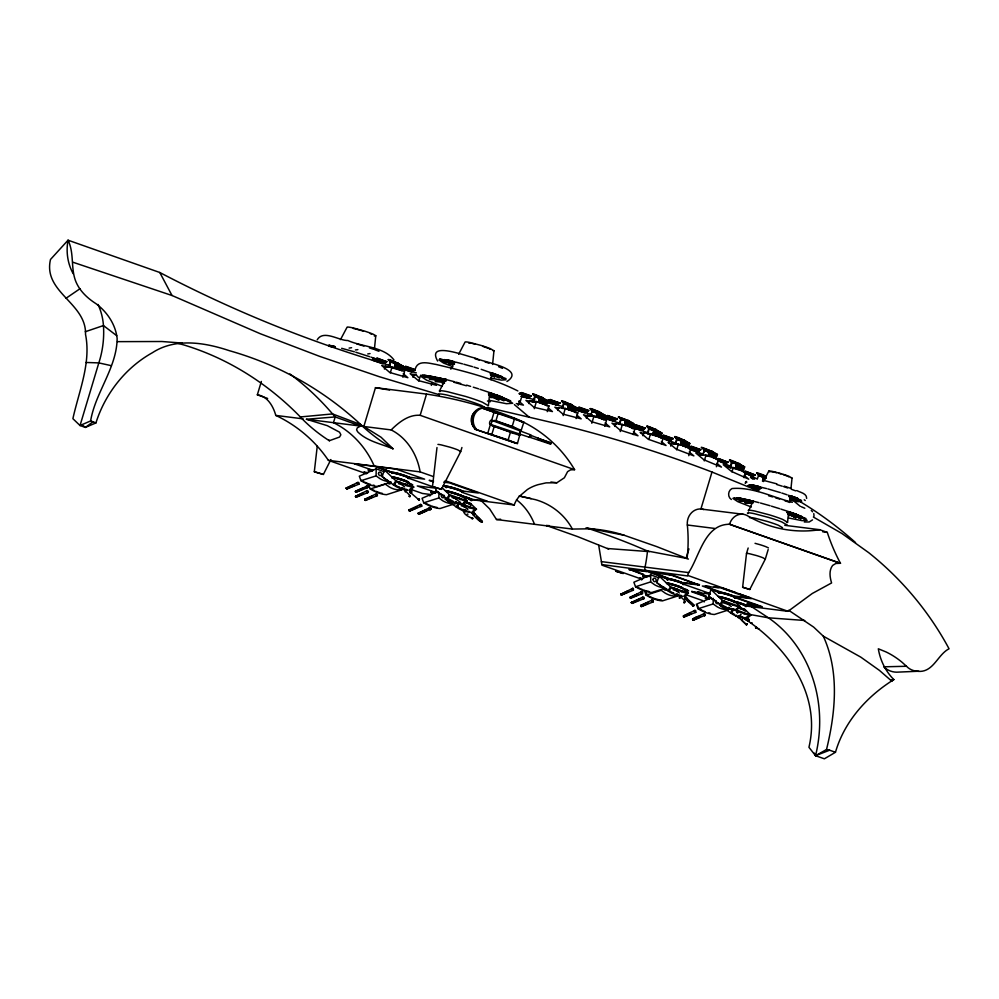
<?xml version="1.0" encoding="UTF-8"?>
<svg xmlns="http://www.w3.org/2000/svg" width="999" height="999" viewBox="0 0 999 999"><rect width="100%" height="100%" fill="white"/><g stroke="black" fill="none" stroke-linecap="round" stroke-linejoin="round"><path stroke-width="1.5" d="M806.655 498.414C806.905 493.331 800.137 492.47 796.79 490.571M814.023 516.133L813.785 513.586M389.548 481.655L388.136 481.518A25.225 20.492 66.6 0 1 379.92 478.633L376.086 475.874L376.211 468.856L384.478 471.765M452.297 503.746L450.899 503.621A25.225 20.492 66.6 0 1 442.669 500.724L438.836 497.964L438.936 492.357M664.11 587.699L662.699 587.574A25.225 20.492 66.6 0 1 654.482 584.677L650.649 581.918L650.774 574.9L659.04 577.809M726.623 609.702L725.224 609.577A25.225 20.492 66.6 0 1 716.995 606.693L713.161 603.92L713.274 598.314M346.129 488.111L346.928 488.986L358.728 484.24M346.253 488.286L357.692 482.43L357.33 483.291M347.177 488.474L346.928 488.986M347.302 488.523L346.366 487.712M355.432 491.52L367.757 485.714M355.394 496.378L355.744 497.152M356.368 491.57L355.607 491.908M356.081 495.929L356.568 496.79L355.794 497.04M364.797 500.274L364.822 499.213L376.336 493.843M365.759 500.024L365.547 499.35M366.483 491.246L366.845 492.382M366.521 486.525L366.708 485.814M377.023 493.981L375.661 494.48L376.511 495.941M376.099 495.516L377.023 495.966L377.535 494.88M409.003 510.389L416.783 507.005M409.94 510.439L409.278 510.864M410.065 510.614L409.84 509.952M419.13 513.661L418.419 514.223L418.119 513.274L429.632 507.754M420.079 505.382L420.604 504.295L421.678 504.957M429.27 508.616L429.458 507.904M620.816 594.343L632.679 588.361M629.882 597.39L630.681 598.264L642.482 593.518M629.994 597.577L641.433 591.708L642.507 591.932M631.93 603.309L631.293 602.559M640.971 592.27L641.808 593.718L642.832 592.919M641.083 592.569L641.37 591.583L642.582 591.833M641.645 606.206L641.433 605.544M642.382 597.439L642.744 598.563M644.243 597.827L643.731 598.913L642.819 598.476M647.614 602.934L648.463 602.709L648.014 603.471M651.673 600.973L652.459 599.999M684.34 616.745L684.04 615.796L683.341 616.208M692.519 619.58C694.792 617.057 698.938 615.684 700.436 616.858M693.531 619.967L692.769 618.943L692.894 620.254M694.293 611.038L695.142 612.487L696.203 612.012M694.417 611.351L694.929 610.264L695.841 610.701M703.596 614.585C703.121 612.837 706.393 613.898 703.958 613.723L692.632 619.005M400.961 488.773L401.973 489.797M402.872 488.886L402.347 487.899M402.997 488.898L402.647 487.899L401.61 487.962M409.041 496.366L410.127 495.691L409.727 496.878M411.451 493.056L410.177 492.807L410.227 491.758M412.063 492.12L411.588 491.008L410.364 491.533M418.481 499.188L418.743 500.124L419.53 499.338M454.295 502.884L455.619 501.548L456.393 503.009M462.525 510.202L463.311 509.403L463.761 510.264M463.561 511.151L464.597 509.84L465.646 510.726M465.546 505.944L464.81 504.782L463.499 505.831M465.671 505.956L464.273 505.019M476.373 517.007L481.118 521.665M677.547 594.942C675.574 593.156 688.698 601.997 684.015 602.734M677.672 594.954C677.334 591.733 673.588 596.453 676.935 595.891M683.703 602.434L684.902 601.86M683.89 602.135L684.39 602.809M686.85 598.189C686.213 594.667 682.891 600.312 686.388 598.963M738.149 616.845L746.44 624.862L747.314 623.751L746.44 624.862M738.648 611.788L738.336 610.913M738.773 611.788L737.911 610.614L736.6 611.663M740.209 616.67L739.722 617.732M745.179 618.743C747.851 618.681 743.418 620.766 745.429 618.493M746.415 624.138L746.653 624.8M747.19 620.367L748.788 619.08L748.9 620.966M747.327 620.079L747.552 621.066L748.638 621.128M755.569 627.772L756.555 627.31M607.342 548.501L647.452 551.498A140.609 123.776 -82.8 0 1 645.042 567.107A11.089 9.765 -82.8 0 0 644.792 569.979L666.67 578.259M537.724 439.011L550.337 443.606M550.349 443.456L550.849 443.668M551.023 443.219L530.032 435.027M73.227 273.763A45.904 40.41 -82.8 0 1 68.044 240.197C74.85 254.196 69.992 270.18 76.911 283.903C81.094 292.332 88.274 298.751 96.104 303.758C107.18 312 115.534 324.438 117.133 338.324C116.958 367.632 95.367 392.42 90.622 420.929L80.032 425.524L72.89 418.693C78.933 391.221 91.259 362.924 85.514 334.353C86.613 302.947 42.745 292.395 50.499 259.465L68.044 240.197L159.778 272.49A1582.229 1392.793 -82.8 0 0 390.309 365.584M374.388 349.413L375.774 335.701L373.389 334.303A14.623 1.299 16.7 0 0 364.185 330.981L353.321 327.984A15.834 1.411 16.7 0 0 347.153 327.073L340.484 339.623M489.635 393.519L488.399 405.731L482.405 402.222A24.775 2.198 16.7 0 0 465.596 396.441L447.802 391.783A26.848 2.385 16.7 0 0 439.448 390.971L445.854 378.733M491.021 379.77L491.633 373.663M492.569 364.498L493.956 350.761L490.422 348.688A14.623 1.299 16.7 0 0 480.494 345.267L470.005 342.52A15.834 1.411 16.7 0 0 465.072 342.045L458.666 354.27M786.55 522.477A21.578 1.923 16.7 0 0 787.574 522.29L788.648 511.613L780.956 509.128M789.572 502.472L790.184 496.378M790.958 488.761L792.032 478.096L789.185 476.423A11.751 1.049 16.7 0 0 781.218 473.688L772.776 471.478A12.725 1.136 16.7 0 0 768.818 471.091L763.848 480.581M461.925 447.502L460.701 451.585L441.371 489.36L432.492 486.563L436.988 447.54M768.169 549.575L765.296 559.14L749.762 589.497L742.632 587.25L746.515 553.471L748.164 548.001M330.931 459.528L323.351 474.475L314.31 471.753L317.245 446.291M399.325 366.895C398.226 368.656 398.601 364.935 399.188 367.12M543.618 401.473C543.019 399.338 542.382 403.159 543.718 401.361M572.577 408.404L571.778 407.829L572.452 408.479M600.287 415.746L600.973 416.408L600.674 415.447M628.708 424.213L629.645 423.963L628.821 424.45M657.754 433.678L656.892 433.366L657.704 433.791M712.349 454.82L713.136 455.394L712.474 454.732M740.546 467.382L739.597 467.619L740.421 467.132M397.402 366.084L399.513 367.083A1.399 1.224 -82.8 0 1 397.952 368.019A1.399 1.224 -82.8 0 1 397.19 366.271L395.392 365.384M540.571 401.136L542.17 400.337L545.279 401.923L544.48 404.57M543.906 401.548L542.17 400.337M569.455 408.029L571.053 407.23L572.689 407.804M572.789 408.441L571.053 407.23M599.313 415.134L601.423 416.121A1.399 1.224 -82.8 0 1 599.862 417.058A1.399 1.224 -82.8 0 1 599.1 415.309L597.302 414.423M627.122 423.726L628.146 423.226L629.882 424.438A1.399 1.224 -82.8 0 1 628.321 425.374A1.399 1.224 -82.8 0 1 627.559 423.626L625.749 422.739M654.72 433.229L656.293 432.53L658.029 433.741A1.399 1.224 -82.8 0 1 656.468 434.677A1.399 1.224 -82.8 0 1 655.706 432.929L653.908 432.043M681.743 442.42L683.553 443.306A1.399 1.224 -82.8 0 0 684.303 445.054A1.399 1.224 -82.8 0 0 685.863 444.13L684.128 442.907L682.554 443.606L685.776 443.494L687.237 444.493L686.438 447.14L682.692 445.829M711.375 454.195L713.486 455.194A1.399 1.224 -82.8 0 1 711.925 456.131A1.399 1.224 -82.8 0 1 711.163 454.383L708.403 452.797M737.412 467.045L738.985 466.358L740.721 467.569A1.399 1.224 -82.8 0 1 739.16 468.506A1.399 1.224 -82.8 0 1 738.398 466.758L736.6 465.871M840.484 563.286L835.826 563.486L832.617 565.446C828.77 570.479 829.894 577.31 831.58 582.954L812.274 593.493L788.049 611.326L687.687 575.387A14.211 11.563 -28 0 1 688.673 572.602C699.799 555.644 704.632 524.275 729.607 524.25L840.484 563.286L839.023 560.551A184.465 162.387 -82.8 0 1 827.297 532.38L819.704 529.707A139.848 123.114 -82.8 0 1 747.414 515.709A14.136 12.438 -82.8 0 0 730.094 522.702L729.607 524.25M521.303 398.077L520.329 401.348M745.529 482.779L745.754 481.768M741.483 616.783C785.226 644.155 821.777 693.131 808.94 747.302L815.546 755.694L826.523 749.512C835.539 712.587 839.572 671.478 823.276 636.151L813.648 627.085L788.686 610.277M550.674 444.031L551.111 443.181M386.738 361.451L382.792 363.823L372.565 360.227L377.222 358.092L386.675 361.75L384.877 362.637L374.962 359.141L377.147 358.404L386.675 361.75M372.565 360.227L375.037 358.841L383.529 361.838M415.234 369.63L405.719 366.283L403.384 367.62L413.299 371.116L415.234 369.63L413.374 370.816L403.459 367.32L405.644 366.583L415.159 369.93M531.131 395.916L521.615 392.557L519.28 393.906L529.195 397.402L531.131 395.916L529.27 397.103L519.355 393.606L521.54 392.869L531.068 396.216M521.341 396.228L527.822 397.852M550.424 399.762L559.939 403.109L558.141 403.996L548.239 400.512L550.424 399.762L559.939 403.109M547.302 402.098L556.693 404.757M556.056 405.182L560.014 402.809M588.661 410.489L579.145 407.142L576.798 408.491L586.713 411.975L588.661 410.489L586.788 411.675L576.873 408.179L579.07 407.442L588.586 410.789M617.107 418.806L607.592 415.459L605.257 416.808L615.172 420.292L617.107 418.806L615.234 419.992L605.332 416.508L607.517 415.759L617.032 419.105M604.395 418.094L613.786 420.754M645.267 428.109L635.751 424.762L633.403 426.111L643.319 429.595L645.267 428.109L643.393 429.295L633.478 425.811L635.676 425.062L645.192 428.409M673.101 438.486L663.573 435.139L661.238 436.488L671.153 439.972L673.101 438.486L671.228 439.672L661.313 436.188L663.511 435.439L673.026 438.786M700.724 449.562L691.208 446.203L688.873 447.552L698.776 451.048L700.724 449.562L698.85 450.749L688.935 447.252L691.133 446.516L700.649 449.862M689.472 449.363L696.765 451.935L698.925 450.449L689.01 446.953M718.443 458.578L727.884 462.237L718.443 458.578L716.246 459.328M727.959 461.938L726.011 463.424L717.519 460.427M745.566 471.303L755.007 474.962L745.566 471.303L743.381 472.052M751.136 477.023L755.082 474.65M355.519 496.416L367.157 490.609M366.471 485.951L366.983 487.537L368.206 487.112M365.709 500.187L364.822 499.213M368.469 491.945C367.07 494.867 365.534 488.886 368.032 490.909M419.205 514.01L418.893 513.061M431.019 508.966L418.868 514.31M431.143 509.015C429.845 511.788 427.997 506.081 430.706 507.979M620.741 593.993L620.903 594.817M631.892 589.073L632.904 588.411M631.418 602.609L642.557 597.24M632.305 603.059L631.293 602.734M632.417 603.134L631.967 602.122M639.36 599.887L632.242 603.171M642.494 597.477L643.731 596.927M641.608 606.368L640.609 605.494L641.283 606.668L652.871 602.01M652.909 600.162C649.675 599.163 653.633 604.482 653.383 600.799M683.503 616.733L684.265 616.533M705.344 614.934L704.582 615.784L703.483 614.572M267.632 398.451L257.342 394.83L261.351 381.443M471.416 499.625L514.235 505.019A27.235 20.854 -19.4 0 1 519.355 496.316L527.372 489.535A30.295 20.305 -9 0 1 538.074 484.665L546.078 482.867L556.868 482.754L564.373 477.772L567.607 471.628L570.604 469.842L574.6 469.68C561.226 446.903 540.247 428.708 515.796 418.693A499.475 439.672 -82.8 0 0 426.536 394.093L375.474 387.674L363.836 426.486L381.094 437.262L393.032 448.788C381.118 443.881 366.933 441.183 357.63 431.768L356.593 429.807L357.28 427.872L360.514 426.073L335.189 416.933L333.479 422.664C351.748 431.618 366.196 447.502 374.25 466.108L391.97 472.452A9.153 0.812 16.7 0 1 402.922 474.862A9.153 0.812 16.7 0 1 408.379 477.722M384.403 369.081L385.264 366.221L392.033 367.07L404.57 371.478L402.847 377.197M390.322 372.789L392.033 367.07M395.092 368.344L395.891 365.696L397.24 366.171M400.087 370.105L400.886 367.457L397.777 365.871M412.899 377.26L413.748 374.4L416.458 374.737M418.806 380.969L420.092 376.685M335.189 416.933L306.431 419.268L391.158 429.92C398.876 422.315 408.653 414.373 420.167 415.309L426.536 394.106M431.343 385.389L432.192 382.517M490.309 424.775L487.749 433.316L508.154 439.897A22.69 2.023 16.7 0 0 517.432 443.544L519.717 435.214A2.872 1.336 -70.6 0 1 519.755 432.754M491.595 420.504L494.155 411.963L514.56 418.544A22.69 2.023 16.7 0 0 523.838 422.19L521.153 430.457A2.872 1.336 -70.6 0 0 520.017 432.055M491.908 434.178L494.28 426.248L510.539 431.968A22.69 2.023 16.7 0 0 513.711 433.341L516.171 434.19A20.904 5.32 27.4 0 1 519.867 435.402M492.32 420.854L495.929 420.754L498.314 412.824M518.181 405.382L519.468 401.086M508.154 439.897L510.539 431.968M521.403 430.319A20.904 8.754 5.3 0 1 517.757 428.896L515.359 427.859A22.69 2.023 16.7 0 1 512.187 426.473L514.56 418.544M519.018 434.877L520.304 430.606M528.796 403.546L529.657 400.686L536.426 401.536L548.963 405.944L547.24 411.663M534.278 408.691L536.426 401.536M557.667 410.439L558.528 407.58L565.309 408.429L577.834 412.837L576.123 418.569M563.161 415.584L565.309 408.429M568.369 409.702L569.155 407.055L567.694 406.056L570.504 407.53A1.399 1.224 -82.8 0 0 571.228 409.378A1.399 1.224 -82.8 0 0 572.789 408.454M573.351 411.463L574.15 408.816L572.802 408.341M586.313 418.119L587.175 415.259L593.943 416.108L606.48 420.517L604.757 426.248M591.808 423.264L593.943 416.108M597.002 417.382L597.802 414.735L599.15 415.209M601.997 419.143L602.971 416.021L599.687 414.91M614.772 426.436L615.621 423.576L622.402 424.425L634.927 428.833L633.216 434.565M620.254 431.58L622.402 424.425M625.461 425.699L626.248 423.052L624.787 422.053M630.444 427.46L631.243 424.812L628.146 423.226M642.919 435.739L643.781 432.879L650.549 433.728L663.086 438.149L661.363 443.868M648.838 439.46L650.549 433.728M643.418 574.787L629.245 569.255L643.568 574.3M670.754 446.116L671.615 443.256L678.383 444.105L690.921 448.526L688.773 455.681M676.673 449.837L678.383 444.105M681.443 445.392L682.242 442.732L683.591 443.219M629.095 569.742L649.525 571.815L665.284 577.36M654.894 572.489L650.399 572.427L670.691 574.974L699.35 585.064L672.265 574.999M704.295 460.901L706.018 455.182L718.543 459.59L716.395 466.745M670.691 574.974L666.483 573.938M709.065 456.456L709.864 453.808L711.213 454.283M714.06 458.216L714.859 455.569L711.75 453.983M688.423 559.078L686.151 558.154L688.935 548.876M647.489 551.011L687.087 558.528L687.674 552.572A140.584 125.362 -83.4 0 0 687.337 524.999A14.136 12.6 -83.4 0 1 699.312 508.978L700.898 509.015L711.987 472.04C660.601 452.335 607.892 436.126 554.408 423.126L487.35 407.392M731.955 471.853L733.241 467.557L745.778 471.965L744.055 477.697M741.295 470.591L742.095 467.944L738.985 466.358M719.517 592.082L702.322 586.026L722.752 588.099L735.651 592.632M763.436 481.555L764.235 478.908L762.774 477.897M388.161 480.694A25.225 21.841 -46.4 0 1 385.602 479.345L382.18 476.635L384.378 469.88L392.644 472.789M441.645 494.517A25.225 21.841 -46.4 0 1 439.098 493.169L435.676 490.472L436.551 487.762M664.185 587.287A25.225 21.841 -46.4 0 1 660.277 585.402L656.855 582.692L659.053 575.936L667.32 578.858M712.2 599.013L708.778 596.303L710.963 589.547L719.243 592.457M400.824 488.773L401.848 487.737M410.015 492.007L411.026 490.971M409.228 496.078L410.077 496.528M418.231 499.438L419.168 498.851L419.268 499.75M456.281 502.972L456.043 501.835M471.728 513.261L472.802 512.749L472.764 514.098M480.994 521.528C483.541 520.292 483.528 526.623 472.927 514.597M680.082 597.939L679.844 597.277M684.902 597.814L684.839 598.563M688.336 600.849L688.835 601.523M694.18 605.569L693.106 606.081L684.952 598.776M727.422 608.428L728.721 607.38L729.382 608.803M739.972 617.207C740.496 613.598 735.813 618.306 739.46 617.894M756.705 627.572L755.631 628.096L756.018 626.897M814.372 753.134L815.546 755.694L824.375 758.803L835.464 752.272C844.367 721.428 867.02 696.241 893.868 679.582C885.539 671.328 880.219 660.289 878.308 648.776L886.026 651.935A132.43 96.416 -78.7 0 1 902.309 662.487L908.203 667.832A31.793 22.453 -78.4 0 0 916.595 671.166C933.191 673.776 937.162 654.82 949.05 648.788C929.17 611.725 901.635 578.871 868.73 552.684L841.957 533.528L813.373 517.045M97.989 304.445A55.182 48.576 -82.8 0 1 103.446 325.562A86.925 76.511 -82.8 0 1 98.826 362.899L80.032 425.524L85.377 427.41L95.916 422.939C105.195 393.606 125.462 367.694 152.435 352.697C175.437 337.674 204.77 342.495 229.283 350.661A374.15 346.428 -85.9 0 1 272.515 366.246C306.231 381.256 337.3 402.06 363.973 427.572A196.666 180.532 -85.2 0 0 374.325 436.151L377.922 438.848A205.357 187.65 -84.9 0 0 392.919 448.726L393.032 448.788M389.423 360.964C384.39 356.231 401.423 364.96 403.446 366.421L401.923 370.654L388.611 366.783L390.422 361.738L403.446 366.421M389.498 365.846L390.909 361.913L388.361 359.503M394.093 367.894L395.604 363.661M394.193 367.994L395.729 363.698L390.422 361.738M399.338 364.448L397.877 362.849M400.112 368.331L401.123 365.509M401.286 370.492L402.834 366.196M402.984 366.67C393.943 359.84 390.559 369.243 401.935 369.605L402.734 366.583M533.816 395.429C528.783 390.696 545.816 399.425 547.839 400.886L546.316 405.119L538.486 402.36L539.997 398.126M537.175 402.11L533.004 401.248L534.815 396.203L547.839 400.886M539.485 397.427L543.731 398.913L542.27 397.315M539.472 398.514L547.015 401.248L543.843 398.626L532.754 393.968M544.118 403.908L545.516 399.975M545.104 402.672L546.016 400.149M547.227 400.661L546.328 404.071L547.127 401.049M562.699 402.322C557.667 397.59 574.687 406.331 576.723 407.779L575.199 412.025L567.357 409.265L568.881 405.02M566.046 409.003L561.888 408.154L563.686 403.097L576.723 407.779M562.375 408.329L564.185 403.271L561.625 400.861M569.78 404.82L572.614 405.819L571.141 404.208M572.989 410.801L574.4 406.868M576.098 407.555L575.199 410.964L576.011 407.942M591.346 410.002C586.301 405.269 603.334 413.998 605.357 415.459L603.846 419.692M597.527 412.699L596.003 416.945L590.521 415.834L592.332 410.776L605.357 415.459M596.103 417.033L597.639 412.737L592.332 410.776M599.787 411.888L590.159 408.841M602.035 417.37L603.046 414.548M603.209 419.53L604.745 415.234M604.894 415.709C595.854 408.878 592.469 418.281 603.846 418.643L604.645 415.621M622.627 419.318C608.978 413.136 631.306 421.166 633.816 423.776L632.292 428.022M623.139 425L618.98 424.15L620.791 419.093L631.98 423.039M619.467 424.325L621.278 419.268L618.718 416.858M624.45 425.262L625.973 421.016L620.791 419.093M633.104 423.938L632.292 426.96L624.875 424.35L626.098 421.054L621.278 419.268M625.124 424.438L625.923 421.416M628.234 420.204L629.707 421.815M630.082 426.798L631.493 422.864M632.292 426.96L633.191 423.551M647.951 427.622C642.906 422.889 659.939 431.63 661.962 433.079L660.451 437.325M659.14 436.863L647.127 433.454L648.938 428.396L660.139 432.342M648.813 430.282L647.851 433.716L647.127 433.454M652.609 434.565L654.258 430.357L661.962 433.079M656.393 429.508L646.765 426.461M659.815 437.15L661.138 433.454L659.652 432.167M661.5 433.341C652.472 426.498 649.075 435.901 660.451 436.276L661.251 433.241M675.786 437.999C670.741 433.279 687.774 442.008 689.797 443.456L688.286 447.702M689.797 443.456L681.967 440.696L680.444 444.942L675.199 443.918L676.773 438.773L689.185 443.231L687.637 447.54M676.648 440.659L675.686 444.093L674.962 443.831M680.669 440.884L677.047 439.548L674.712 436.538M685.689 441.496L684.228 439.885M685.676 447.602L686.475 445.367M681.43 441.083L687.275 443.144L687.487 442.545M689.335 443.718C680.294 436.875 676.91 446.291 688.286 446.653L689.085 443.618M709.065 451.073C688.811 442.145 714.148 451.536 717.419 454.533L715.908 458.766M716.595 454.895L704.67 450.611L702.334 447.614M702.821 454.982L704.395 449.85L709.715 451.81L708.166 456.106M713.323 452.559L711.85 450.961M713.698 457.554L715.109 453.621M716.807 454.308L715.908 457.717L716.72 454.695L709.54 452.16L708.491 455.094L715.908 457.717M730.644 461.451C725.599 456.718 742.632 465.447 744.655 466.908L743.144 471.141L729.819 467.282L731.63 462.225L744.655 466.908M735.301 468.381L736.937 464.185L731.63 462.225M736.3 463.449L740.546 464.935L739.085 463.336M736.288 464.535L743.83 467.27L742.344 465.996M744.043 466.683L743.144 470.092L743.943 467.07M763.436 476.161C749.962 470.954 759.69 472.814 766.108 476.348M762.662 477.047L759.04 475.711L756.693 472.702M757.404 478.733L758.765 474.95L764.073 476.898L762.437 481.106M550.299 443.281L550.911 442.557M317.22 339.797C323.364 329.358 339.061 340.746 347.852 340.522C362.3 346.99 384.103 346.69 393.981 359.965M415.397 368.594C418.119 359.628 429.408 363.399 435.951 364.423C463.823 371.016 492.17 377.997 517.869 390.946M545.279 401.923L543.931 401.448A1.399 1.224 -82.8 0 1 542.345 402.485A1.399 1.224 -82.8 0 1 541.583 400.736L539.785 399.85M570.466 407.629L569.155 407.055M738.411 466.758L735.639 465.172M450.836 369.218L454.395 362.425M748.551 511.013L753.196 500.924M758.166 491.433L760.301 487.362M353.309 484.99L354.108 485.027M355.557 496.291L362.949 493.007M364.735 499.525L372.14 496.228M372.615 497.065L365.222 500.349M409.84 510.801L416.658 507.892M421.778 505.981L409.827 511.013M421.878 506.056L420.804 506.53L419.967 505.382M633.578 589.934L632.417 590.234M631.455 602.472L638.848 599.188M684.228 616.658L683.566 616.945M693.418 619.892L692.607 619.855M705.282 615.172L693.194 620.267M400.661 488.648A30.457 20.504 -9.3 0 1 393.381 484.802L395.816 480.781L384.378 469.88M454.145 502.485A30.457 20.504 -9.3 0 1 446.878 498.626L449.313 494.605L442.033 487.674M463.411 510.739A30.457 20.504 -9.3 0 1 456.143 506.893L458.578 502.872L462.712 504.333M676.735 595.167A30.457 20.504 -9.3 0 1 668.056 590.859L670.491 586.838L659.053 575.936M710.963 589.547L722.414 600.449L719.992 604.457L708.778 596.303M726.698 609.29A25.225 21.841 -46.4 0 1 722.789 607.417L719.367 604.707L730.581 612.862L733.016 608.853M405.332 491.995L405.045 491.196M458.042 505.257L458.004 505.894M463.861 505.357L463.861 506.83L465.122 506.63M462.787 509.777L462.887 510.689L463.636 510.227M471.978 518.169C476.048 519.83 463.449 515.534 463.861 511.575M472.827 518.618L472.552 517.807M482.017 521.853L478.171 517.507M675.848 594.355L675.936 595.716M693.256 605.144L693.206 605.968M745.204 483.266L745.878 482.392M747.202 603.583L756.405 604.745M375.774 335.701L375.524 336.001A15.834 1.411 16.7 0 1 374.3 335.989M314.31 471.753L323.426 474.388M456.131 503.196L454.907 503.721L454.433 502.859M463.561 510.352L462.837 510.501M468.007 509.065L467.12 509.015M472.852 513.661L471.853 513.399M473.026 513.548L474.35 513.099L474.962 513.936M731.817 611.763L731.505 610.864M735.926 615.409C735.301 618.044 738.011 614.735 736.113 615.434M812.512 519.88L809.24 521.977L804.27 521.977M537.974 438.436L550.861 442.719M346.353 487.912L353.571 484.752M355.544 491.146L362.987 487.999M372.015 496.241L372.352 497.302M420.442 504.52L409.128 509.802L409.103 510.864M419.018 514.035L418.294 513.249L425.512 510.077M425.949 511.076L418.831 514.173M620.991 594.73L621.74 594.867L621.653 593.906M630.107 597.202L637.312 594.03M637.762 595.029L630.282 598.051M641.346 606.48L646.84 604.095M683.341 615.871L694.767 610.489M409.34 489.785L412.212 487.362L396.266 481.743L394.555 484.577L395.204 485.039A29.346 19.755 -9.3 0 0 399.9 487.537M409.665 490.521L413.736 487.087L408.529 482.13M462.824 503.608L465.696 501.186L449.75 495.579L448.039 498.401L448.688 498.876A29.346 19.755 -9.3 0 0 453.384 501.361M463.149 504.345L467.22 500.911L460.976 494.967M472.09 511.875L474.962 509.453L466.271 506.393M473.439 511.75L476.486 509.178L470.242 503.234M684.003 595.841L686.887 593.418L670.941 587.799L669.23 590.634L669.867 591.108A29.346 19.755 -9.3 0 0 673.314 593.044M684.327 596.578L688.411 593.144L683.204 588.199M735.926 609.44L738.798 607.017L722.864 601.41L721.141 604.245L721.79 604.707A29.346 19.755 -9.3 0 0 726.485 607.205M736.251 610.189L740.321 606.755L734.09 600.811M746.852 618.593L750.923 615.159L744.68 609.215M685.401 444.405L685.351 443.381L684.952 444.318M95.916 422.939L93.032 421.778L85.377 427.41L83.129 425.661M66.096 298.226L79.932 288.773M456.019 503.496L454.757 503.484M464.135 510.189L465.309 510.102M467.982 514.198L467.207 514.048M472.527 513.761L472.202 512.837M745.629 619.605L745.691 618.643M747.751 619.405L748.488 619.155M748.601 621.016L749.213 619.692M537.962 439.485L538.249 438.274M503.908 400.187L506.268 398.863M801.935 516.77L800.024 517.819L787.037 512.587M727.884 462.237L726.086 463.124L717.594 460.127M755.007 474.962L753.221 475.836L744.717 472.852M640.709 605.394L652.035 600.112M346.341 488.561L346.99 488.798M355.557 490.946L356.343 491.433M356.069 492.082L363.199 488.986L363.112 488.049M356.119 492.22L367.919 487.475M409.128 509.802L409.765 510.039M418.306 513.036L419.093 513.523M620.928 593.756L621.578 593.993M621.49 595.029L632.866 590.397M638.723 599.2L639.06 600.249M643.893 598.688L632.092 603.433M693.156 620.129L700.174 617.095M413.299 371.116L411.276 372.003L402.522 368.918M527.185 398.289L529.195 397.402M586.713 411.975L584.702 412.862L574.487 409.265M613.149 421.178L615.172 420.292M641.458 429.882L643.468 428.996L633.553 425.512M643.319 429.595L641.308 430.482L632.554 427.397M671.153 439.972L669.143 440.859L664.76 439.323M696.765 451.935L698.776 451.048M734.165 497.839L732.879 498.401L737.811 501.673L751.36 507.017M376.211 468.856L359.303 476.186L360.976 480.719A30.457 16.596 39.4 0 0 377.247 486.451L390.984 482.042M346.89 488.848L353.908 485.801M437.562 491.558L422.053 498.276L423.726 502.809A30.457 16.596 39.4 0 0 439.997 508.541L453.733 504.133M650.774 574.9L633.865 582.23L635.539 586.763A30.457 16.596 39.4 0 0 651.81 592.494L665.546 588.086M628.134 590.796L621.465 593.906M621.453 594.892L628.471 591.845M640.896 605.469L647.914 602.434M710.476 598.139L696.378 604.245L698.051 608.766A30.457 16.596 39.4 0 0 714.322 614.51L728.059 610.089M689.248 613.411L683.99 615.921M683.965 616.895L690.983 613.861M489.16 395.292L497.664 399.063L500.387 397.889M790.059 497.727L792.881 498.976L795.266 497.952M797.202 515.984L795.017 516.92L788.186 513.886M454.258 362.475L442.107 360.477L444.405 359.553M446.091 380.157L424.662 376.623L426.773 375.774M356.193 497.252L367.794 492.594L367.12 492.457M365.384 500.487L376.748 495.854M755.182 485.601L752.21 485.164L749.3 486.113L760.139 487.462M753.096 501.648L736.338 498.888L738.873 497.864L741.907 498.464M684.015 617.032L695.604 612.387L694.73 612.075M835.464 752.272L829.607 750.212L815.546 755.694A125.549 110.514 -82.8 0 0 768.393 617.807L750.574 606.031M789.31 515.721L791.732 514.872M550.499 399.463L545.991 400.986M85.265 331.743L103.446 325.562L116.733 335.701M419.043 499.937L410.127 492.27M464.985 511.8L464.235 511.863M465.022 511.925L463.698 511.126M472.402 517.682L472.015 518.881M679.782 598.239L679.095 597.877M693.506 604.882L693.106 606.081M728.82 609.378L727.534 608.691M728.858 609.49L727.584 608.94M738.798 616.021L739.535 615.971M360.976 480.719L376.086 475.874M370.242 488.986L385.352 484.14L389.185 486.9A25.225 20.492 66.6 0 0 397.402 489.785L401.623 489.86L386.501 494.705A30.457 16.596 39.4 0 1 370.242 488.986L368.981 485.589M423.726 502.809L438.836 497.964M635.539 586.763L650.649 581.918M646.128 595.167L661.238 590.322L665.084 593.081A25.225 20.492 66.6 0 0 673.301 595.978L677.509 596.053L662.399 600.899A30.457 16.596 39.4 0 1 646.128 595.167L644.879 591.77M698.051 608.766L713.161 603.92M599.462 416.071L601.336 415.484M711.525 455.144L713.398 454.557M452.847 361.675L448.314 361.213L444.443 362.375L453.346 363.062M430.719 378.396L433.229 377.634M755.356 486.501L752.235 487.425M752.434 502.147L740.209 500.624L742.22 499.999M454.508 364.061L449.887 363.761L452.959 362.987M435.564 381.718L444.592 381.818L435.389 381.156L439.635 380.082L445.791 380.482M759.54 488.736L756.605 488.548L759.09 487.924M752.372 503.009L744.954 502.522L751.473 501.785M506.955 381.518C527.185 368.181 480.232 361.725 475.099 357.954C470.029 357.754 425.449 339.46 437.637 361.051M567.782 406.943L569.343 406.63M708.491 453.696L710.052 453.384M442.22 383.666L444.543 383.141M177.447 343.194L183.804 344.93A374.15 308.329 -80.8 0 1 221.953 359.89C252.435 374.712 279.932 395.342 303.221 419.93A196.666 164.36 -81.1 0 0 312.462 428.371L315.696 431.019A205.357 172.79 -81.3 0 0 329.32 440.721L339.535 437.05L340.871 434.752L339.51 432.167L327.285 425.661L306.443 419.268M432.492 486.563L441.608 489.31M742.632 587.25L749.962 589.46M763.736 478.596L765.159 479.083M890.883 680.069L893.868 679.582M367.732 353.946L370.03 353.584M349.088 348.102L351.586 347.714M355.369 349.987L357.879 349.625M529.433 437.025L530.469 436.426L530.357 434.902M358.529 484.328L357.854 484.19M367.707 487.562L367.033 487.425M421.278 506.418L420.404 506.118M642.27 593.606L641.133 592.832M704.794 615.621L703.646 614.847M300.287 416.958L332.542 413.923L360.689 424.563M474.05 513.174L472.752 514.385L473.913 515.122M480.507 499.999L489.66 508.903L496.503 519.53L500.611 519.218M685.714 597.165L694.055 605.419M737.749 612.687L737.05 612.549M737.761 612.824L736.713 611.925M496.503 519.53L572.365 529.07L589.697 528.808A166.109 148.888 -83.7 0 1 624.238 535.289L656.58 546.553L686.151 558.154M918.83 671.228L898.688 672.09A23.801 20.954 -82.8 0 1 883.703 666.82L906.418 666.271M490.571 397.565L493.294 397.477M117.482 341.646L161.9 341.508L182.13 343.069M448.926 364.16L453.596 364.21M755.831 488.873L760.214 488.911M745.404 502.984L752.959 503.071M700.898 509.015L743.131 514.26M449.887 363.761L454.345 363.898M435.389 381.156L444.468 381.431M756.605 488.548L759.652 488.636M744.954 502.522L752.659 502.759M85.951 362.462L98.826 362.899L111.014 365.609M441.158 380.132L445.729 380.319M549.425 525.661L546.366 525.486L577.672 536.625L608.666 549.038M443.519 359.727L438.998 360.04L443.444 362.999L452.897 366.783M426.61 375.587L420.367 376.011L426.498 380.095L441.995 386.226M748.376 501.66L751.335 501.86M804.707 620.479L768.393 617.807L748.501 614.235M451.735 362.075L454.695 362.312M429.42 379.345L446.291 380.669M756.056 487.037L759.115 487.275M753.77 487.549L761.438 488.149M738.923 500.986L752.247 502.022M454.607 362.899L445.604 362.05L454.358 363.137M446.328 380.382L429.47 378.783L445.841 380.819M760.501 487.862L753.171 487.162L760.838 488.124M740.209 500.624L752.135 501.748M661.55 600.087L660.776 600.012A29.346 15.996 39.4 0 1 659.54 599.837M746.216 499.999L749.213 500.299M745.554 617.744L749.4 615.434L733.453 609.815L731.743 612.649L732.392 613.111A29.346 19.755 -9.3 0 0 734.627 614.46M448.314 361.213L452.697 361.75M442.332 360.926L454.67 362.45M437.687 378.184L440.671 378.559M424.363 377.16L445.629 379.795M754.332 485.926L757.429 486.301M746.278 500.074L749.337 500.449M736.363 499.35L752.709 501.373M546.253 405.606L548.963 405.944M575.124 412.5L577.834 412.837M522.864 422.065L481.506 407.854A12.263 10.789 -82.8 0 0 472.252 416.396A12.263 10.789 -82.8 0 0 475.099 429.208L517.432 443.544M632.217 428.496L634.927 428.833M660.376 437.799L663.086 438.149M521.328 421.878L523.838 422.19M690.921 448.526L688.211 448.176A1316.62 1158.977 -82.8 0 1 703.284 454.345M699.238 454.333L706.018 455.182M475.099 429.208L516.458 443.419M726.473 466.708L733.241 467.557M743.069 471.628L745.778 471.965M257.342 394.83C267.57 396.178 273.289 406.343 275.786 415.409L303.122 418.856M550.886 482.005L556.868 482.754M275.786 415.409C296.903 425.349 315.297 440.996 328.371 460.339L420.129 471.89L433.354 476.548M374.775 466.408L354.483 463.848L368.818 468.893M408.691 477.147L424.625 479.158L395.979 469.068L375.686 466.521L391.446 472.065M368.094 472.664L363.748 472.115L366.621 473.126M433.529 480.894L429.17 480.344L433.479 481.855M443.668 482.167L449.463 482.892L478.121 492.982L462.175 490.984M784.752 525.312L819.704 529.707M822.701 531.805L827.297 532.38M409.79 484.39L412.687 484.752L408.391 483.241M687.337 524.999L714.647 528.434M471.441 499.25L487.387 501.248L461.588 492.17M431.655 494.63L422.477 493.469L410.714 489.335M598.713 545.367L601.41 561.625L688.673 572.602M601.41 561.625A14.211 10.327 53.3 0 0 601.885 564.585L687.587 575.948M635.039 569.992L639.385 570.529M642.282 570.904L646.628 571.44M657.792 572.852L662.137 573.401M683.553 582.579L699.487 584.577M683.403 583.054L699.35 585.064M705.369 585.913L709.715 586.45M714.06 587L718.406 587.549M642.594 578.508L639.697 578.146L642.557 579.158M684.427 589.76L687.324 590.122M735.476 596.178L749.962 598.001M684.29 590.247L688.636 590.784L684.34 589.273M697.552 591.995L700.449 592.357M704.794 592.907L709.153 593.456M735.326 596.665L751.26 598.663L722.614 588.573M710.451 594.118L691.62 591.758L705.943 596.79M746.066 604.582L762.012 606.593L737.649 598.014M745.928 605.069L761.862 607.067L736.076 597.989M745.291 605.943L788.049 611.326M442.107 360.477L453.908 362.113M424.662 376.623L445.766 379.533M760.739 487.337L750.361 485.914L760.501 487.574M736.338 498.888L752.697 501.148M439.56 359.528L454.37 361.863L446.191 360.177M420.604 375.237L441.845 378.584M748.638 485.202L759.29 486.875M734.877 498.051L749.999 500.437M375.474 387.674L389.573 390.047M447.44 360.065L450.474 360.564M752.21 485.164L755.107 485.651M429.545 376.086L432.492 376.573M754.357 485.789L747.864 485.551L758.478 490.771M737.899 498.051L742.332 498.801M454.358 361.638L439.523 359.103L454.782 362.088M424.088 375.237L437.599 377.535M749.737 485.052L758.478 486.538M750.049 500.187L736.475 497.877L751.236 500.836M446.965 360.065L450 360.627M751.585 485.077L758.903 486.426M329.233 346.253L335.189 347.352L329.158 345.941M422.602 375.025L445.492 379.495M705.444 455.494L708.066 456.006L709.59 451.773L717.419 454.533M749.787 485.102L760.401 487.175M587.612 528.071L624.25 535.277M740.821 614.098L741.008 614.997L740.234 614.847M358.341 482.367C354.92 482.667 360.489 486.401 358.841 482.554M355.906 497.09L362.812 493.993M328.908 345.529L334.815 346.753L332.068 346.066M490.984 424.1L491.895 425.649L494.28 426.248M516.321 403.596L523.426 405.119L518.793 401.161M520.329 496.303L535.439 499.662A74.151 66.796 -84 0 1 547.802 504.645C558.116 510.202 566.87 518.693 572.365 529.07M490.509 377.984L501.398 380.107L505.919 379.795L496.166 374.6L481.193 369.318M328.933 345.179L334.827 346.478M439.435 378.034L442.182 378.633M489.535 400.362L506.468 403.708L512.712 403.284L506.58 399.2M755.781 486.026L766.558 488.573M789.535 500.049L798.014 501.685L801.648 501.436L793.818 497.252M743.818 499.05L750.237 500.462M788.473 517.969L802.097 520.654L807.105 520.317L797.477 515.047M519.23 495.904L531.131 498.626M472.452 343.519L474.787 344.056M774.749 472.277L776.623 472.714M701.598 509.028L703.808 509.54M826.523 749.512L829.607 750.212M534.165 402.26L525.924 400.399L534.028 407.317L552.435 411.563L548.376 408.079M328.921 345.342L334.79 346.803M455.794 362.15L462.525 363.861M341.658 348.314L354.358 351.785M444.942 379.283L454.695 381.768M487.45 400.986L490.372 401.723M753.009 501.123L758.978 502.647M559.053 408.254L554.845 407.167L562.937 414.11L581.193 418.856L576.81 415.084M436.526 385.327L418.269 380.557L410.152 373.676L415.147 375.05M755.044 543.319L759.827 544.642A9.503 0.849 16.7 0 1 766.283 546.865L768.431 547.927M463.873 364.21L472.539 366.658M456.181 382.192L460.664 383.454M453.871 382.242L466.396 385.776M776.885 483.878L762.886 480.207L763.935 477.272M767.856 488.911L780.381 492.594M768.606 495.779L772.726 496.94M760.476 503.021L770.079 505.731M587.874 416.021L583.503 414.772L591.595 421.728L609.727 426.91L605.107 422.939M778.758 473.276L781.006 473.926M387.45 367.195L381.668 365.459L389.747 372.49L407.867 377.697L403.246 373.701M439.26 394.742L379.283 376.698L319.543 356.331L260.165 333.678L172.015 295.504L73.177 262.312M363.449 331.131L355.382 328.896A11.763 1.049 16.7 0 0 353.271 328.459M474.912 358.728L479.245 360.052M473.976 367.095L478.309 368.431M356.73 343.856L363.948 346.079M466.645 385.139L470.629 386.376M473.276 387.187L478.596 388.823M355.794 352.235L369.73 356.718M776.722 484.503L782.292 486.213M775.461 497.789L779.582 499.05M771.453 506.156L779.682 508.691M616.208 424.488L611.937 423.151L620.042 430.082L638.011 435.789L633.378 431.843M790.733 495.979L797.814 498.276M789.36 511.9L796.603 514.26M529.67 437.212L550.449 444.105M490.109 424.263L529.62 437.362M484.915 361.838L488.948 363.199M784.165 486.126L790.958 488.411M783.691 486.638L787.574 487.949M369.418 347.877L373.451 349.238M479.982 389.298L489.722 392.57M781.78 493.019L786.962 494.755M792.357 502.335C772.776 497.29 752.384 486.713 731.98 488.548C727.884 490.621 727.384 497.027 731.368 499.512M784.877 500.761L788.711 502.047M643.818 433.603L640.122 432.342L648.239 439.26L666.046 445.504L661.4 441.57M492.082 373.364L502.01 376.798M790.409 496.228L797.614 498.713M489.71 393.044L502.922 397.627M788.623 512.087L801.685 516.62M618.618 417.157L626.773 420.03M674.6 436.838L684.115 440.184M625.973 421.016L633.816 423.776M661.138 433.454L650.424 429.607M702.222 447.902L711.75 451.261M625.436 421.403L633.354 424.038M625.886 421.653L632.979 424.15L629.807 421.516L619.892 418.032L621.066 419.867M656.293 432.53L659.402 434.115L658.054 433.641M688.973 443.831L676.773 438.773M703.296 449.375L715.596 453.796M654.407 432.355L655.756 432.829M684.128 442.907L685.776 443.494M626.248 423.052L627.597 423.526M629.894 424.338L631.243 424.812M685.888 444.018L687.237 444.493M704.67 450.611L716.957 454.782M604.532 415.821L592.607 411.538L590.272 408.541M605.394 416.196L615.309 419.692M661.388 435.889L669.879 438.873M561.525 401.161L571.041 404.508M729.457 460.277L738.973 463.636M713.511 455.094L714.859 455.569M601.448 416.021L602.797 416.496M624.875 424.35L632.055 426.873M569.667 405.119L572.714 405.519L562.799 402.035L563.973 403.871L568.793 405.656M576.947 407.879L586.863 411.376M576.248 408.042L568.831 405.419L567.782 408.354M744.193 467.157L736.775 464.535L735.726 467.47M568.344 405.407L575.886 408.154L574.188 407.467M618.98 424.15L619.705 424.413M532.642 394.255L542.157 397.614M740.746 467.47L742.095 467.944M756.593 473.002L764.747 475.874M671.615 443.256L674.4 444.243M558.216 403.696L548.301 400.199L558.079 404.295M719.08 460.327L726.161 462.824M766.37 476.86L757.879 473.876L759.04 475.711L766.333 478.284M702.597 454.895L704.882 450.025L703.508 448.776L713.423 452.272L714.897 454.208M539.373 397.714L543.631 399.213M757.667 474.463L766.158 477.46M590.521 415.834L591.246 416.084M547.377 401.136C536.326 392.782 538.736 408.204 540.122 398.164L534.815 396.203M575.199 410.964L567.819 408.366L569.005 405.057L563.686 403.097M587.175 415.259L589.959 416.233M735.764 467.482L743.144 470.092M541.633 400.636L538.823 399.15M519.43 393.306L529.345 396.803M561.888 408.154L562.599 408.416M729.819 467.282L730.544 467.532L732.117 462.4L729.57 459.99M746.216 473.051L751.872 475.037M744.642 473.151L753.146 476.148M538.936 401.461L546.328 404.071M533.004 401.248L533.728 401.511L535.302 396.378L533.928 395.129L535.089 396.965M529.657 400.686L533.828 402.147M388.249 359.79L397.764 363.149M395.08 364.048L402.622 366.783M403.534 367.02L412.025 370.017M399.538 366.983L400.886 367.457M374.887 359.44L384.802 362.937M388.611 366.783L389.335 367.045M385.264 366.221L388.049 367.195M482.929 408.354L495.729 412.862M495.929 420.754L512.187 426.473M494.068 420.367L515.521 427.922M492.42 425.861L513.873 433.416M420.167 415.309L574.6 469.68M729.17 524.2L840.047 563.236M445.129 480.681L514.235 505.019M443.506 485.389L446.366 486.401M443.381 485.651L446.128 486.625M739.947 594.143L749.974 597.677M408.067 478.022L437.475 488.374L417.245 485.939L431.568 490.984M449.313 494.605L467.22 500.911M705.331 586.55L719.667 591.595M395.816 480.781L413.736 487.087M465.472 505.294L476.486 509.178M463.374 505.369L459.016 503.833L457.305 506.668L457.954 507.142A29.346 19.755 -9.3 0 0 462.649 509.627M650.549 571.94L667.744 577.996M682.679 583.903L710.339 593.643M649.387 572.29L666.57 578.346M328.371 460.339L366.596 473.801M722.414 600.449L740.321 606.755M691.758 591.271L706.081 596.316M684.477 588.786L687.349 589.797M670.491 586.838L688.411 593.144M737.15 610.302L750.923 615.159M602.072 565.197L641.383 579.033M686.513 594.929L702.534 600.561M90.622 420.929L93.032 421.778M672.002 443.731L668.081 442.332L676.211 449.163L693.88 455.881L689.223 452.01M791.395 496.053L795.766 497.652M648.938 428.396L654.258 430.357M596.228 412.887L592.607 411.538L591.445 409.702L601.361 413.199L602.834 415.147M791.558 489.335L795.728 490.884M537.499 397.864L539.91 398.751M788.248 495.192L792.419 496.74M374.837 349.75L378.983 351.286M491.083 393.069L497.902 395.604M789.909 512.175L796.303 514.547M371.079 357.167L375.224 358.703M490.309 373.239L504.445 378.996L490.347 373.089M789.61 496.353L799.537 500.049L789.759 496.091M488.648 393.281L509.103 400.899L490.397 393.319M491.333 420.192L530.407 434.752M492.245 372.989L502.06 376.698M790.534 495.929L797.652 498.601M497.227 395.167L501.585 396.815M794.58 513.761L801.76 516.458M711.987 472.04L757.766 490.746M491.52 372.964L506.056 378.646M790.309 496.041L801.523 500.412M490.834 393.082L510.651 400.811M788.81 511.825L806.006 518.543M373.027 357.954L375.811 359.053M490.946 374.101L499.537 377.547L491.121 373.851M789.322 496.74L796.515 499.637L789.472 496.528M488.386 393.931L502.497 399.612L490.084 394.106M490.497 372.889L503.296 378.072M788.298 511.95L804.207 518.394L787.299 512.1L801.161 518.843L787.137 512.45M701.061 455.244L695.804 453.047L703.958 459.802L721.453 467.107L716.783 463.274M789.485 496.191L799.088 500.224M788.211 512.187L804.033 518.831M489.697 393.381L510.676 402.185M649.238 551.748L633.641 545.167A888.186 781.842 -82.8 0 0 586.088 527.772M498.551 366.67L502.522 368.344M801.285 506.743L804.819 508.241M499.263 396.103L505.357 398.688M755.556 627.634L759.265 629.208M490.909 374.925L495.017 376.735M730.319 467.882L723.251 464.71L731.43 471.391L748.775 479.183L744.105 475.374M789.085 496.603L797.339 500.374M490.859 374.051L499.163 377.834M488.711 393.881L503.921 400.824M372.664 358.766L375.437 360.052M754.582 479.183L750.449 477.21L752.796 479.108M789.41 514.185L795.966 517.919L787.699 513.723M489.385 395.017L497.664 399.063M823.276 636.151L860.788 657.13L879.445 670.404L891.982 681.33M370.279 333.591L371.516 334.203M373.014 358.666L375.649 359.99M789.572 497.677L793.568 499.7L792.881 498.976M490.347 374.837L494.493 376.935M489.248 395.429L498.851 400.299M632.929 588.274L633.491 588.911M429.995 509.765L429.333 509.19M355.669 492.12L355.319 491.52M741.795 620.217L742.557 619.442L741.695 620.129L746.54 624.737M474.288 513.224L482.167 521.128M698.051 591.92L706.231 596.353M391.158 429.92C407.167 437.987 417.207 454.557 420.129 471.89M647.614 595.379L645.579 591.695M361.601 480.432L362.462 480.931A29.346 15.996 39.4 0 0 363.811 481.655M788.186 476.511L788.898 476.935M769.979 472.015L768.818 471.091M489.16 348.788L490.059 349.313M804.22 499.775L805.256 500.487M726.285 602.934L731.268 606.555M675.611 590.234L679.345 592.956M656.855 582.692L668.069 590.846M453.184 497.102L460.664 502.534M463.698 506.268L467.432 508.991M435.676 490.472L446.878 498.626M456.143 506.88L444.942 498.726L448.364 501.436A25.225 21.841 -46.4 0 0 452.272 503.321M400.949 484.178L404.682 486.9M382.18 476.635L393.394 484.79M742.132 466.583L740.659 464.647L730.744 461.151L731.905 462.987M687.275 443.144L685.801 441.196L675.886 437.712L677.047 439.548M659.44 432.767L657.966 430.819L646.877 426.161M400.911 366.096L399.45 364.16L389.535 360.664L390.696 362.5M794.28 501.436L800.249 506.318M514.385 404.632L529.42 417.345M652.147 601.997L651.623 601.273M691.033 602.385L693.893 605.094M402.722 488.174L410.239 495.804M811.25 510.402L812.587 511.8M416.833 375.661L418.494 377.41M335.527 417.32L332.542 413.923A299.725 263.836 -82.8 0 0 289.922 373.951M473.713 426.71L472.864 425.649A9.778 8.604 -82.8 0 1 475.911 411.126M328.634 439.747L329.433 440.796M631.768 589.335L632.142 590.159M787.562 522.29L782.754 519.455A19.918 1.773 16.7 0 0 769.23 514.81L754.932 511.063A21.578 1.923 16.7 0 0 748.226 510.414M786.787 524.862L781.98 522.04A19.918 1.773 16.7 0 0 768.456 517.395L754.158 513.648A21.578 1.923 16.7 0 0 747.452 512.999L747.776 513.598M746.678 553.758L746.515 553.471A10.302 0.912 16.7 0 1 749.725 553.783L756.555 555.569A9.503 0.849 16.7 0 1 762.999 557.792L765.296 559.14A10.302 0.912 16.7 0 1 764.822 559.228M487.437 408.941L481.443 405.432A24.775 2.198 16.7 0 0 464.635 399.65L446.84 394.992A26.848 2.385 16.7 0 0 438.486 394.18L438.898 394.93M439.46 390.971L439.86 391.708M159.778 272.49L172.015 295.504M697.502 605.294L698.688 608.491M463.611 506.093L463.661 506.331A9.478 0.837 16.7 0 1 461.263 505.781M746.49 481.393L746.715 482.542M786.8 524.862A21.578 1.923 16.7 0 1 785.776 525.062M783.216 474.612A8.729 0.774 16.7 0 1 786.937 475.961M749.462 517.694A18.132 1.611 16.7 0 1 755.107 518.244L767.12 521.391A16.733 1.486 16.7 0 1 778.483 525.299L782.529 527.672A18.132 1.611 16.7 0 1 781.668 527.834M771.802 471.99A9.453 0.837 16.7 0 1 773.251 472.003M792.032 478.096A12.725 1.136 16.7 0 1 791.433 478.209M482.992 346.428A10.852 0.962 16.7 0 1 487.612 348.102M468.793 343.169A11.763 1.049 16.7 0 1 470.591 343.181M493.956 350.761A15.834 1.411 16.7 0 1 493.206 350.899M460.089 451.698A12.812 1.136 16.7 0 0 460.701 451.585L457.842 449.912A11.826 1.049 16.7 0 0 449.812 447.152L441.308 444.917A12.812 1.136 16.7 0 0 437.937 444.418M800.374 501.798A431.955 380.232 -82.8 0 1 855.531 542.569M520.966 396.528A1316.62 1158.977 -82.8 0 1 534.652 399.612M543.768 401.76A1316.62 1158.977 -82.8 0 1 563.436 406.718M575.312 409.915A1316.62 1158.977 -82.8 0 1 592.282 414.735M603.546 418.119A1316.62 1158.977 -82.8 0 1 620.391 423.439M631.568 427.135A1316.62 1158.977 -82.8 0 1 648.276 432.942M659.352 436.963A1316.62 1158.977 -82.8 0 1 675.911 443.244M718.231 460.789A1316.62 1158.977 -82.8 0 1 730.381 466.246M745.167 473.114A1316.62 1158.977 -82.8 0 1 757.18 478.921M416.333 372.864A1582.229 1392.793 -82.8 0 1 401.86 368.893M516.52 499.8A60.115 52.91 -82.8 0 1 534.465 524.2M476.635 429.395A12.263 10.789 -82.8 0 1 473.788 416.595A12.263 10.789 -82.8 0 1 483.041 408.054M529.832 435.077A1.374 0.637 -70.6 0 1 530.731 435.102A1.374 0.637 -70.6 0 1 530.319 436.875A1.374 0.637 -70.6 0 1 529.345 437.15M469.617 511.563A29.346 19.755 -9.3 0 1 465.309 510.564M470.829 512.45A30.457 20.504 -9.3 0 1 466.258 511.6M466.321 502.072A8.816 0.787 16.7 0 1 470.342 504.183M461.226 495.666A8.816 0.787 16.7 0 1 470.766 498.876A8.816 0.787 16.7 0 1 469.518 499.5M466.483 502.085A9.153 0.812 16.7 0 1 469.805 504.233M463.211 496.89A9.153 0.812 16.7 0 1 470.941 500.462M468.993 506.755A9.478 0.837 16.7 0 1 469.08 507.654M464.235 502.022A9.478 0.837 16.7 0 1 470.766 505.032M461.138 495.616A9.153 0.812 16.7 0 1 471.041 498.951A9.153 0.812 16.7 0 1 469.755 499.587M463.211 496.928A8.816 0.787 16.7 0 1 470.654 500.362M466.121 502.722A8.816 0.787 16.7 0 1 470.142 504.832M460.352 503.296A29.346 19.755 -9.3 0 1 456.043 502.297M444.405 495.492A25.225 21.841 -46.4 0 1 443.007 495.054M461.563 504.195A30.457 20.504 -9.3 0 1 456.993 503.334M445.542 490.696A8.816 0.787 16.7 0 1 456.056 493.456A9.153 0.812 16.7 0 1 461.401 496.016M461.076 495.916A8.816 0.787 16.7 0 0 456.056 493.456A9.153 0.812 16.7 0 0 445.254 490.584M446.478 487.687A9.153 0.812 16.7 0 1 453.946 488.623A9.153 0.812 16.7 0 1 461.675 492.195M445.766 486.575A9.153 0.812 16.7 0 1 455.282 488.336A9.153 0.812 16.7 0 1 461.863 491.558M446.091 486.663A8.816 0.787 16.7 0 1 446.053 486.226M446.865 486.276A8.816 0.787 16.7 0 1 457.38 489.048A8.816 0.787 16.7 0 1 462.4 491.496M460.651 498.976A9.478 0.837 16.7 0 1 459.815 499.388M456.518 498.738A9.478 0.837 16.7 0 1 451.998 497.514M458.266 497.877A9.478 0.837 16.7 0 1 459.727 498.489M446.216 491.383A9.478 0.837 16.7 0 1 457.167 494.493A9.478 0.837 16.7 0 1 461.501 496.765M445.904 487.3A8.816 0.787 16.7 0 1 445.854 486.863M446.678 486.913A8.816 0.787 16.7 0 1 457.192 489.685A8.816 0.787 16.7 0 1 462.212 492.145M446.678 491.57A8.816 0.787 16.7 0 1 455.856 494.118A8.816 0.787 16.7 0 1 461.151 496.441M406.855 489.46A29.346 19.755 -9.3 0 1 402.56 488.474M408.067 490.359A30.457 20.504 -9.3 0 1 403.509 489.51M392.058 476.86A8.816 0.787 16.7 0 1 403.559 479.97A8.816 0.787 16.7 0 1 406.768 482.042M393.506 478.284A8.816 0.787 16.7 0 1 392.145 477.709M392.095 473.389A9.153 0.812 16.7 0 1 401.598 475.149A9.153 0.812 16.7 0 1 408.191 478.371M392.295 472.539A8.816 0.787 16.7 0 1 402.834 474.875A8.816 0.787 16.7 0 1 408.091 477.622M391.77 476.76A9.153 0.812 16.7 0 1 403.721 479.995A9.153 0.812 16.7 0 1 407.055 482.142M393.269 478.234A9.153 0.812 16.7 0 1 391.858 477.634M407.167 485.152A9.478 0.837 16.7 0 1 406.331 485.564M400.849 484.353A9.478 0.837 16.7 0 1 398.501 483.691M398.326 481.88A9.478 0.837 16.7 0 1 400.674 482.604M404.77 484.04A9.478 0.837 16.7 0 1 406.231 484.665M392.732 477.559A9.478 0.837 16.7 0 1 404.67 481.031A9.478 0.837 16.7 0 1 407.13 482.892M393.194 473.089A8.816 0.787 16.7 0 1 404.695 476.198A8.816 0.787 16.7 0 1 407.904 478.271M391.858 477.522A8.816 0.787 16.7 0 1 406.481 481.855M407.355 482.305A8.816 0.787 16.7 0 1 407.392 482.742M681.53 595.529A29.346 19.755 -9.3 0 1 677.222 594.53M682.742 596.415A30.457 20.504 -9.3 0 1 678.171 595.566M666.733 582.929A8.816 0.787 16.7 0 1 675.099 585.002A8.816 0.787 16.7 0 1 682.217 587.712M667.657 579.919A9.153 0.812 16.7 0 1 675.124 580.856A9.153 0.812 16.7 0 1 682.854 584.427M667.856 579.283A9.153 0.812 16.7 0 1 675.324 580.219A9.153 0.812 16.7 0 1 683.054 583.791M668.131 579.345A8.816 0.787 16.7 0 1 675.324 580.257A8.816 0.787 16.7 0 1 682.767 583.691M666.445 582.817A9.153 0.812 16.7 0 1 676.273 585.339A9.153 0.812 16.7 0 1 682.854 588.111M680.906 590.721A9.478 0.837 16.7 0 1 680.993 591.62M677.709 590.971A9.478 0.837 16.7 0 1 673.176 589.747M672.989 587.936A9.478 0.837 16.7 0 1 677.547 589.398M667.394 583.616A9.478 0.837 16.7 0 1 678.346 586.725A9.478 0.837 16.7 0 1 682.679 588.998M667.944 579.994A8.816 0.787 16.7 0 1 675.124 580.894A8.816 0.787 16.7 0 1 682.567 584.328M666.533 583.578A8.816 0.787 16.7 0 1 674.899 585.651A8.816 0.787 16.7 0 1 682.017 588.361M734.964 609.34A29.346 19.755 -9.3 0 1 729.145 608.141M734.665 610.027A30.457 20.504 -9.3 0 1 730.094 609.178M727.247 608.316A30.457 20.504 -9.3 0 1 719.979 604.457M716.108 600.886A25.225 21.841 -46.4 0 1 712.2 599.013M734.14 601.311A8.816 0.787 16.7 0 1 733.353 601.71M718.643 596.528A8.816 0.787 16.7 0 1 733.278 600.861M718.681 593.056A9.153 0.812 16.7 0 1 728.196 594.817A9.153 0.812 16.7 0 1 734.777 598.026M718.88 592.419A9.153 0.812 16.7 0 1 727.235 593.831A9.153 0.812 16.7 0 1 735.826 597.439M718.88 592.195A8.816 0.787 16.7 0 1 726.148 593.543A8.816 0.787 16.7 0 1 735.464 596.903M718.356 596.428A9.153 0.812 16.7 0 1 730.319 599.662A9.153 0.812 16.7 0 1 733.641 601.81M733.753 604.807A9.478 0.837 16.7 0 1 732.916 605.232M727.447 604.02A9.478 0.837 16.7 0 1 722.739 602.622M722.564 600.874A9.478 0.837 16.7 0 1 724.912 601.535M719.317 597.227A9.478 0.837 16.7 0 1 730.269 600.324A9.478 0.837 16.7 0 1 734.602 602.609M735.576 597.839A8.816 0.787 16.7 0 1 734.49 597.926M718.693 592.832A8.816 0.787 16.7 0 1 725.948 594.18A8.816 0.787 16.7 0 1 735.264 597.539M719.779 597.402A8.816 0.787 16.7 0 1 733.079 601.51M733.94 601.972A8.816 0.787 16.7 0 1 733.99 602.409M744.043 617.532A29.346 19.755 -9.3 0 1 738.386 616.096M743.706 618.206A30.457 20.504 -9.3 0 1 730.581 612.862M738.711 607.355A8.816 0.787 16.7 0 1 744.779 610.164M735.664 601.648A8.816 0.787 16.7 0 1 745.192 604.857M746.066 605.307A8.816 0.787 16.7 0 1 746.103 605.744M735.376 602.222A9.153 0.812 16.7 0 1 744.642 605.282A9.153 0.812 16.7 0 1 745.379 606.443M738.785 607.355A9.153 0.812 16.7 0 1 745.104 610.264M743.418 612.724A9.478 0.837 16.7 0 1 743.518 613.636M738.673 607.991A9.478 0.837 16.7 0 1 745.204 611.013M735.576 601.585A9.153 0.812 16.7 0 1 744.829 604.632A9.153 0.812 16.7 0 1 745.566 605.794M735.464 602.285A8.816 0.787 16.7 0 1 745.004 605.494M745.866 605.943A8.816 0.787 16.7 0 1 745.916 606.381M738.511 608.004A8.816 0.787 16.7 0 1 744.854 610.676M437.137 507.467A29.346 15.996 39.4 0 1 434.577 506.905M433.266 506.53A29.346 15.996 39.4 0 1 431.943 506.093M430.606 505.606A29.346 15.996 39.4 0 1 429.27 505.044M427.922 504.42A29.346 15.996 39.4 0 1 425.212 503.021M444.355 496.041A1.848 1.498 66.6 0 1 442.17 497.477A1.848 1.498 66.6 0 1 441.883 494.368M432.155 492.994A9.153 0.812 16.7 0 1 435.252 492.744M432.342 492.345A9.153 0.812 16.7 0 1 437.55 492.644M429.807 495.979A9.153 0.812 16.7 0 1 430.082 495.841M432.442 493.056A8.816 0.787 16.7 0 1 435.414 492.819M431.768 491.958A8.816 0.787 16.7 0 1 435.614 492.182M382.38 493.394A29.346 15.996 39.4 0 1 381.094 493.081M379.782 492.707A29.346 15.996 39.4 0 1 375.774 491.221M374.425 490.596A29.346 15.996 39.4 0 1 373.077 489.922M399.063 487.125A1.848 1.498 66.6 0 1 398.251 487.075M390.859 482.217A1.848 1.498 66.6 0 1 389.473 483.928A1.848 1.498 66.6 0 1 387.762 482.055M374.375 485.377A29.346 15.996 39.4 0 1 373.114 485.127M370.517 484.44A29.346 15.996 39.4 0 1 369.193 484.003M367.857 483.504A29.346 15.996 39.4 0 1 365.159 482.33M369.405 470.891A9.153 0.812 16.7 0 1 372.49 470.654M368.693 469.78A9.153 0.812 16.7 0 1 372.689 470.017M368.818 470.504A8.816 0.787 16.7 0 1 368.781 470.079M369.605 470.117A8.816 0.787 16.7 0 1 372.664 470.729M369.018 469.867A8.816 0.787 16.7 0 1 368.968 469.43M369.792 469.48A8.816 0.787 16.7 0 1 372.852 470.092M648.938 591.42A29.346 15.996 39.4 0 1 646.39 590.859M645.079 590.484A29.346 15.996 39.4 0 1 643.756 590.047M642.419 589.547A29.346 15.996 39.4 0 1 641.071 588.998M639.722 588.374A29.346 15.996 39.4 0 1 637.012 586.975M643.968 576.935A9.153 0.812 16.7 0 1 647.052 576.698M644.155 576.298A9.153 0.812 16.7 0 1 649.35 576.598M641.608 579.932A9.153 0.812 16.7 0 1 641.882 579.795M644.255 577.01A8.816 0.787 16.7 0 1 647.227 576.773M643.581 575.911A8.816 0.787 16.7 0 1 647.414 576.136M658.266 599.587A29.346 15.996 39.4 0 1 655.681 598.901M654.357 598.463A29.346 15.996 39.4 0 1 653.021 597.964M651.673 597.402A29.346 15.996 39.4 0 1 648.975 596.116M673.763 593.069A1.848 1.498 66.6 0 1 673.413 592.769M666.745 588.861A1.848 1.498 66.6 0 1 664.959 590.034A1.848 1.498 66.6 0 1 663.661 587.774M710.189 613.186A29.346 15.996 39.4 0 1 708.903 612.874M704.944 611.563A29.346 15.996 39.4 0 1 703.596 611.001M702.247 610.389A29.346 15.996 39.4 0 1 699.537 608.99M718.556 602.897A1.848 1.498 66.6 0 1 716.495 603.433A1.848 1.498 66.6 0 1 715.696 600.961M705.581 598.476A9.153 0.812 16.7 0 1 709.577 598.701M705.781 597.839A9.153 0.812 16.7 0 1 709.765 598.064M704.133 601.935A9.153 0.812 16.7 0 1 704.407 601.798M705.906 598.563A8.816 0.787 16.7 0 1 709.74 598.788M705.781 597.627A8.816 0.787 16.7 0 1 709.939 598.139M750.811 622.989L751.835 622.914L750.811 622.989M648.051 427.335L649.213 429.17L648.051 427.335M615.946 571.278L623.214 573.476L615.946 571.278M490.996 423.751A2.135 0.999 -70.6 0 0 491.57 420.292A2.135 0.999 -70.6 0 0 489.597 422.627A2.135 0.999 -70.6 0 0 490.996 423.751M378.509 473.326A1.848 1.498 66.6 0 0 380.607 475.624A1.848 1.498 66.6 0 0 381.031 472.652A1.848 1.498 66.6 0 0 378.509 473.326M653.071 579.37A1.848 1.498 66.6 0 0 655.169 581.668A1.848 1.498 66.6 0 0 655.594 578.708A1.848 1.498 66.6 0 0 653.071 579.37"/></g></svg>
